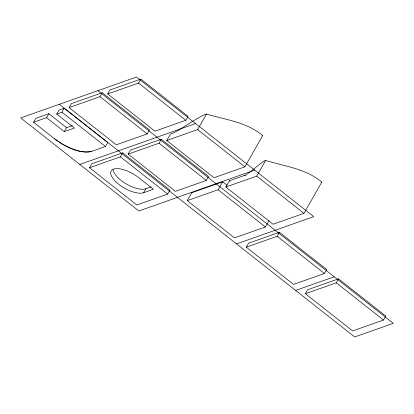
<?xml version="1.0" encoding="UTF-8"?>
<svg xmlns="http://www.w3.org/2000/svg" width="414" height="414" viewBox="0 0 414 414"><rect width="100%" height="100%" fill="white"/><g stroke="black" fill="none" stroke-linecap="round" stroke-linejoin="round"><path stroke-width="0.62" d="M33.57 122.259L46.559 117.674L64.284 131.636L74.453 128.045L56.728 114.083L58.99 110.119L64.258 108.261L107.769 142.53L105.508 146.494L91.789 151.338C78.344 154.065 65.122 146.39 54.57 138.804L33.57 122.259L35.832 118.295L48.821 113.71L66.545 127.672L72.528 125.556M46.559 117.674L48.821 113.71M56.728 114.083L61.996 112.225L64.258 108.261M69.066 107.588L71.327 103.624L102.206 92.726L149.47 129.949L147.208 133.913L116.329 144.812L69.066 107.588L99.945 96.69L102.206 92.726M64.284 131.636L66.545 127.672M107.666 93.962L109.927 89.998L140.807 79.095L188.07 116.324L185.808 120.288L154.929 131.186L107.666 93.962L138.545 83.059L140.807 79.095M89.548 167.748L91.81 163.784L122.689 152.88L169.952 190.109L167.691 194.073L136.811 204.971L89.548 167.748L120.427 156.844L122.689 152.88M128.149 154.122L130.41 150.158L161.284 139.254L208.552 176.478L206.291 180.442L175.412 191.346L128.149 154.122L159.028 143.218L161.284 139.254M178.832 129.996L196.417 119.02L202.839 115.475A67.021 20.643 -51.8 0 1 206.244 114.021C225.263 119.651 246.956 122.192 262.693 135.601L244.886 166.816L214.012 177.72L166.744 140.496L170.377 134.224A65.189 20.079 -51.8 0 0 173.983 132.646L178.822 130.001M143.627 192.727L153.428 189.265L138.426 177.446A20.079 8.358 29.7 0 0 113.612 169.088A20.079 8.358 29.7 0 0 118.818 184.37A20.079 8.358 29.7 0 0 143.627 192.727L145.888 188.763L151.079 186.931M166.744 140.496L197.623 129.592L206.57 113.907M268.986 220.631L265.369 226.975L234.49 237.874L187.226 200.65L191.749 192.722L222.628 181.824L227.151 185.384M187.226 200.65L218.106 189.752L222.628 181.824M253.71 169.093L260.23 163.773A39.972 12.311 -51.8 0 1 260.773 163.359L263.677 161.362A17.046 5.247 -51.8 0 1 265.534 160.441C284.397 166.247 306.096 168.715 321.771 182.134L303.969 213.35L273.09 224.248L225.827 187.024L229.387 180.783L244.824 175.329A16.601 5.113 -51.8 0 0 246.382 174.563L249.451 172.467M225.827 187.024L256.706 176.126L265.679 160.394M246.309 247.184L248.571 243.22L279.45 232.316L326.713 269.54L324.452 273.504L293.573 284.408L246.309 247.184L277.189 236.28L279.45 232.316M305.387 293.712L307.649 289.748L338.528 278.85L385.791 316.073L383.53 320.038L352.656 330.941L305.387 293.712L336.266 282.814L338.528 278.85M253.347 169.393L249.523 172.415M321.455 182.248L321.771 182.134M262.31 135.735L262.693 135.601M79.783 164.456L195.574 123.579M254.657 170.107L138.861 210.99L20.7 117.923L136.496 77.045L313.734 216.641L236.539 243.893M295.622 290.421L334.217 276.795M138.545 83.059L185.808 120.288M197.623 129.592L244.886 166.816M256.706 176.126L303.969 213.35M97.895 90.671L393.3 323.329L354.7 336.955L59.3 104.297M99.945 96.69L147.208 133.913M159.028 143.218L206.291 180.442M218.106 189.752L265.369 226.975M277.189 236.28L324.452 273.504M336.266 282.814L383.53 320.038M120.427 156.844L167.691 194.073M61.996 112.225L105.508 146.494M245.378 175.743A65.479 56.019 70.6 0 1 244.829 175.329M229.936 181.197A65.479 56.019 70.6 0 1 229.387 180.778M91.789 151.338A30.113 12.534 29.7 0 1 54.576 138.804M145.888 188.763A20.079 8.358 29.7 0 1 126.317 183.961A20.079 8.358 29.7 0 1 112.991 169.559"/></g></svg>
